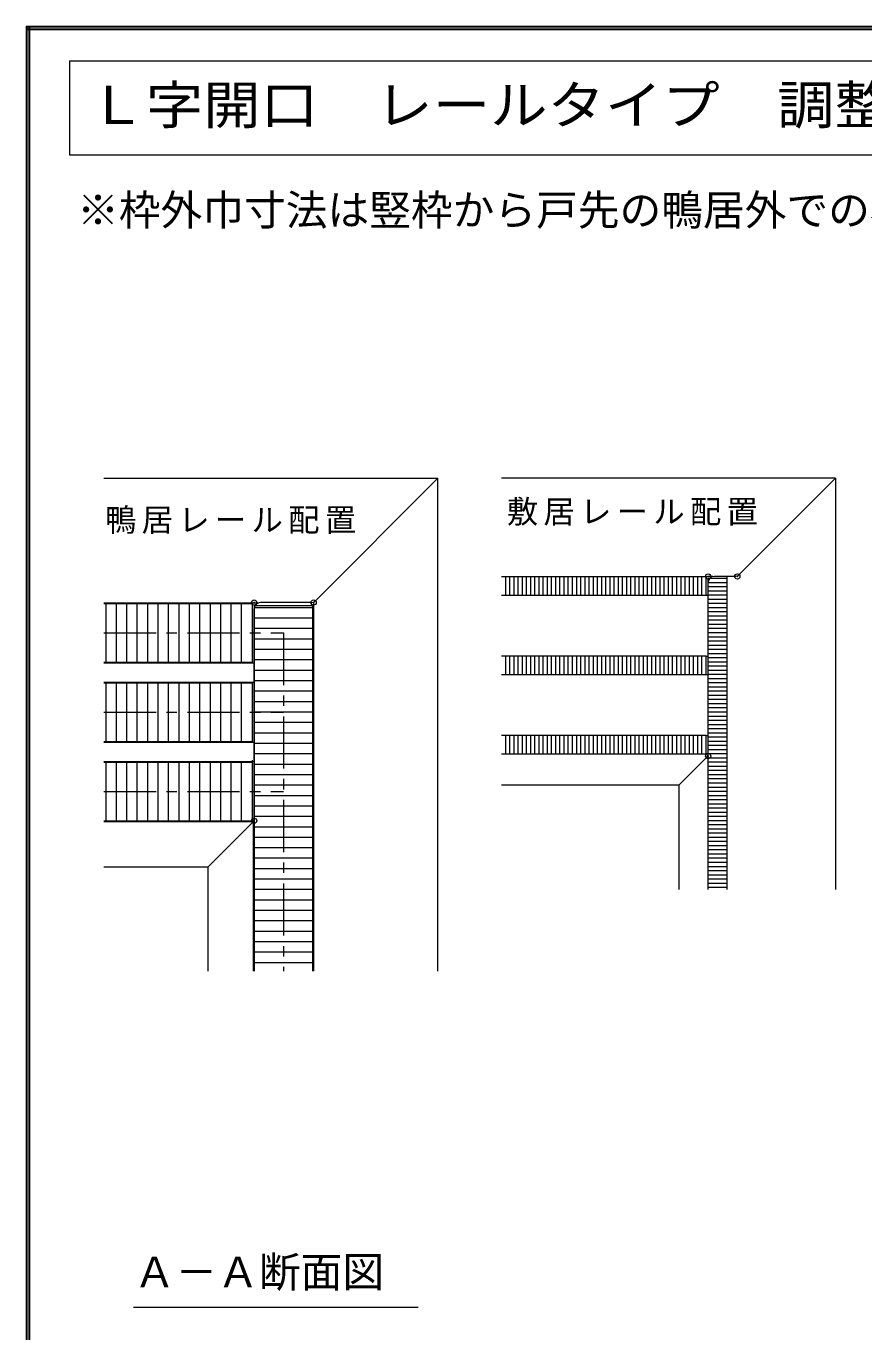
# Model space of a CAD drawing. Units: millimetres at full size, sheet at 1:5; details may follow other scales. Extents: x -957 to 993, y -689 to 708.
# Drawn here: x -957 to -556, y 82 to 708 of the extents above; entities that cross this region are included whole.
import ezdxf
from ezdxf.enums import TextEntityAlignment as Align

# ---------------------------------------------------------------- set-up
doc = ezdxf.new("R2010")
doc.units = ezdxf.units.MM
doc.header["$LTSCALE"] = 5
doc.header["$PDMODE"] = 32
doc.header["$PDSIZE"] = 2.5
doc.linetypes.add('CHAIN1', pattern=[8, 5, -1, 1, -1])
for name, color, linetype, lineweight in [('0-A_文字', 7, 'Continuous', 9), ('0-B_寸法', 7, 'Continuous', 9), ('F-1_枠', 6, 'Continuous', 9)]:
    doc.layers.add(name, color=color, linetype=linetype, lineweight=lineweight)
doc.styles.add('ＭＳ ゴシック', font='')
doc.styles.get('ＭＳ ゴシック').set_extended_font_data('MS Gothic')

msp = doc.modelspace()

# ---------------------------------------------------------------- linework, layer by layer
at = {"layer": '0-B_寸法'}
for p, q in [((-936.448, 690.897), (-936.448, 645.897)), ((-936.448, 645.897), (-123.751, 645.897)), ((-919.914, 491.028), (-759.914, 491.028)), ((-818.535, 432.407), (-759.914, 491.028)), ((-759.914, 255.028), (-759.914, 491.028)), ((-569.35, 491.028), (-729.35, 491.028)), ((-615.471, 444.907), (-569.35, 491.028)), ((-569.35, 491.028), (-569.35, 294.028)), ((-729.35, 444.028), (-631.35, 444.028)), ((-727.35, 435.028), (-727.35, 444.028)), ((-725.35, 435.028), (-725.35, 444.028)), ((-723.35, 435.028), (-723.35, 444.028)), ((-721.35, 435.028), (-721.35, 444.028)), ((-719.35, 435.028), (-719.35, 444.028)), ((-717.35, 435.028), (-717.35, 444.028)), ((-715.35, 435.028), (-715.35, 444.028)), ((-713.35, 435.028), (-713.35, 444.028)), ((-711.35, 435.028), (-711.35, 444.028)), ((-709.35, 435.028), (-709.35, 444.028)), ((-707.35, 435.028), (-707.35, 444.028)), ((-705.35, 435.028), (-705.35, 444.028)), ((-703.35, 435.028), (-703.35, 444.028)), ((-701.35, 435.028), (-701.35, 444.028)), ((-699.35, 435.028), (-699.35, 444.028)), ((-697.35, 435.028), (-697.35, 444.028)), ((-695.35, 435.028), (-695.35, 444.028)), ((-693.35, 435.028), (-693.35, 444.028)), ((-691.35, 435.028), (-691.35, 444.028)), ((-689.35, 435.028), (-689.35, 444.028)), ((-687.35, 435.028), (-687.35, 444.028)), ((-685.35, 435.028), (-685.35, 444.028)), ((-683.35, 435.028), (-683.35, 444.028)), ((-681.35, 435.028), (-681.35, 444.028)), ((-679.35, 435.028), (-679.35, 444.028)), ((-677.35, 435.028), (-677.35, 444.028)), ((-675.35, 435.028), (-675.35, 444.028)), ((-673.35, 435.028), (-673.35, 444.028)), ((-671.35, 435.028), (-671.35, 444.028)), ((-669.35, 435.028), (-669.35, 444.028)), ((-667.35, 435.028), (-667.35, 444.028)), ((-665.35, 435.028), (-665.35, 444.028)), ((-663.35, 435.028), (-663.35, 444.028)), ((-661.35, 435.028), (-661.35, 444.028)), ((-659.35, 435.028), (-659.35, 444.028)), ((-657.35, 435.028), (-657.35, 444.028)), ((-655.35, 435.028), (-655.35, 444.028)), ((-653.35, 435.028), (-653.35, 444.028)), ((-651.35, 435.028), (-651.35, 444.028)), ((-649.35, 435.028), (-649.35, 444.028)), ((-647.35, 435.028), (-647.35, 444.028)), ((-645.35, 435.028), (-645.35, 444.028)), ((-643.35, 435.028), (-643.35, 444.028)), ((-641.35, 435.028), (-641.35, 444.028)), ((-639.35, 435.028), (-639.35, 444.028)), ((-637.35, 435.028), (-637.35, 444.028)), ((-635.35, 435.028), (-635.35, 444.028)), ((-633.35, 435.028), (-633.35, 444.028)), ((-631.35, 435.028), (-631.35, 444.028)), ((-617.592, 444.028), (-627.35, 444.028)), ((-621.45, 444.028), (-621.45, 443.028)), ((-631.35, 443.928), (-630.25, 443.928)), ((-621.35, 443.028), (-630.35, 443.028)), ((-630.35, 294.028), (-630.35, 443.028)), ((-621.35, 441.028), (-630.35, 441.028)), ((-621.35, 439.028), (-630.35, 439.028)), ((-628.118, 443.928), (-630.25, 443.928)), ((-621.35, 443.028), (-621.35, 294.028)), ((-820.657, 431.528), (-844.914, 431.528)), ((-819.514, 431.754), (-819.514, 255.028)), ((-729.35, 435.028), (-631.35, 435.028)), ((-631.35, 435.128), (-630.35, 435.128)), ((-621.35, 437.028), (-630.35, 437.028)), ((-621.35, 435.028), (-630.35, 435.028)), ((-621.35, 433.028), (-630.35, 433.028)), ((-919.914, 431.428), (-845.682, 431.428)), ((-919.914, 431.028), (-848.914, 431.028)), ((-918.914, 403.028), (-918.914, 431.028)), ((-913.914, 403.028), (-913.914, 431.028)), ((-908.914, 403.028), (-908.914, 431.028)), ((-903.914, 403.028), (-903.914, 431.028)), ((-898.914, 403.028), (-898.914, 431.028)), ((-893.914, 403.028), (-893.914, 431.028)), ((-888.914, 403.028), (-888.914, 431.028)), ((-883.914, 403.028), (-883.914, 431.028)), ((-878.914, 403.028), (-878.914, 431.028)), ((-873.914, 403.028), (-873.914, 431.028)), ((-868.914, 403.028), (-868.914, 431.028)), ((-863.914, 403.028), (-863.914, 431.028)), ((-858.914, 403.028), (-858.914, 431.028)), ((-853.914, 403.028), (-853.914, 431.028)), ((-848.914, 431.028), (-848.914, 403.028)), ((-819.914, 430.028), (-847.914, 430.028)), ((-847.914, 430.028), (-847.914, 255.028)), ((-819.914, 429.028), (-847.914, 429.028)), ((-847.914, 328.271), (-847.914, 428.528)), ((-819.914, 430.028), (-819.914, 255.028)), ((-621.35, 431.028), (-630.35, 431.028)), ((-621.35, 429.028), (-630.35, 429.028)), ((-621.35, 427.028), (-630.35, 427.028)), ((-819.914, 424.028), (-847.914, 424.028)), ((-819.914, 419.028), (-847.914, 419.028)), ((-621.35, 425.028), (-630.35, 425.028)), ((-621.35, 423.028), (-630.35, 423.028)), ((-621.35, 421.028), (-630.35, 421.028)), ((-621.35, 419.028), (-630.35, 419.028)), ((-819.914, 414.028), (-847.914, 414.028)), ((-621.35, 417.028), (-630.35, 417.028)), ((-621.35, 415.028), (-630.35, 415.028)), ((-621.35, 413.028), (-630.35, 413.028)), ((-819.914, 409.028), (-847.914, 409.028)), ((-621.35, 411.028), (-630.35, 411.028)), ((-621.35, 409.028), (-630.35, 409.028)), ((-621.35, 407.028), (-630.35, 407.028)), ((-919.914, 403.028), (-848.914, 403.028)), ((-919.914, 402.628), (-847.914, 402.628)), ((-819.914, 404.028), (-847.914, 404.028)), ((-729.35, 406.028), (-631.35, 406.028)), ((-727.35, 397.028), (-727.35, 406.028)), ((-725.35, 397.028), (-725.35, 406.028)), ((-723.35, 397.028), (-723.35, 406.028)), ((-721.35, 397.028), (-721.35, 406.028)), ((-719.35, 397.028), (-719.35, 406.028)), ((-717.35, 397.028), (-717.35, 406.028)), ((-715.35, 397.028), (-715.35, 406.028)), ((-713.35, 397.028), (-713.35, 406.028)), ((-711.35, 397.028), (-711.35, 406.028)), ((-709.35, 397.028), (-709.35, 406.028)), ((-707.35, 397.028), (-707.35, 406.028)), ((-705.35, 397.028), (-705.35, 406.028)), ((-703.35, 397.028), (-703.35, 406.028)), ((-701.35, 397.028), (-701.35, 406.028)), ((-699.35, 397.028), (-699.35, 406.028)), ((-697.35, 397.028), (-697.35, 406.028)), ((-695.35, 397.028), (-695.35, 406.028)), ((-693.35, 397.028), (-693.35, 406.028)), ((-691.35, 397.028), (-691.35, 406.028)), ((-689.35, 397.028), (-689.35, 406.028)), ((-687.35, 397.028), (-687.35, 406.028)), ((-685.35, 397.028), (-685.35, 406.028)), ((-683.35, 397.028), (-683.35, 406.028)), ((-681.35, 397.028), (-681.35, 406.028)), ((-679.35, 397.028), (-679.35, 406.028)), ((-677.35, 397.028), (-677.35, 406.028)), ((-675.35, 397.028), (-675.35, 406.028)), ((-673.35, 397.028), (-673.35, 406.028)), ((-671.35, 397.028), (-671.35, 406.028)), ((-669.35, 397.028), (-669.35, 406.028)), ((-667.35, 397.028), (-667.35, 406.028)), ((-665.35, 397.028), (-665.35, 406.028)), ((-663.35, 397.028), (-663.35, 406.028)), ((-661.35, 397.028), (-661.35, 406.028)), ((-659.35, 397.028), (-659.35, 406.028)), ((-657.35, 397.028), (-657.35, 406.028)), ((-655.35, 397.028), (-655.35, 406.028)), ((-653.35, 397.028), (-653.35, 406.028)), ((-651.35, 397.028), (-651.35, 406.028)), ((-649.35, 397.028), (-649.35, 406.028)), ((-647.35, 397.028), (-647.35, 406.028)), ((-645.35, 397.028), (-645.35, 406.028)), ((-643.35, 397.028), (-643.35, 406.028)), ((-641.35, 397.028), (-641.35, 406.028)), ((-639.35, 397.028), (-639.35, 406.028)), ((-637.35, 397.028), (-637.35, 406.028)), ((-635.35, 397.028), (-635.35, 406.028)), ((-633.35, 397.028), (-633.35, 406.028)), ((-631.35, 397.028), (-631.35, 406.028)), ((-631.35, 405.928), (-630.35, 405.928)), ((-621.35, 405.028), (-630.35, 405.028)), ((-621.35, 403.028), (-630.35, 403.028)), ((-621.35, 401.028), (-630.35, 401.028)), ((-819.914, 399.028), (-847.914, 399.028)), ((-819.914, 394.028), (-847.914, 394.028)), ((-729.35, 397.028), (-631.35, 397.028)), ((-631.35, 397.128), (-630.35, 397.128)), ((-621.35, 399.028), (-630.35, 399.028)), ((-621.35, 397.028), (-630.35, 397.028)), ((-621.35, 395.028), (-630.35, 395.028)), ((-919.914, 393.428), (-847.914, 393.428)), ((-919.914, 393.028), (-848.914, 393.028)), ((-918.914, 365.028), (-918.914, 393.028)), ((-913.914, 365.028), (-913.914, 393.028)), ((-908.914, 365.028), (-908.914, 393.028)), ((-903.914, 365.028), (-903.914, 393.028)), ((-898.914, 365.028), (-898.914, 393.028)), ((-893.914, 365.028), (-893.914, 393.028)), ((-888.914, 365.028), (-888.914, 393.028)), ((-883.914, 365.028), (-883.914, 393.028)), ((-878.914, 365.028), (-878.914, 393.028)), ((-873.914, 365.028), (-873.914, 393.028)), ((-868.914, 365.028), (-868.914, 393.028)), ((-863.914, 365.028), (-863.914, 393.028)), ((-858.914, 365.028), (-858.914, 393.028)), ((-853.914, 365.028), (-853.914, 393.028)), ((-848.914, 393.028), (-848.914, 365.028)), ((-819.914, 389.028), (-847.914, 389.028)), ((-621.35, 393.028), (-630.35, 393.028)), ((-621.35, 391.028), (-630.35, 391.028)), ((-621.35, 389.028), (-630.35, 389.028)), ((-819.914, 384.028), (-847.914, 384.028)), ((-621.35, 387.028), (-630.35, 387.028)), ((-621.35, 385.028), (-630.35, 385.028)), ((-621.35, 383.028), (-630.35, 383.028)), ((-819.914, 379.028), (-847.914, 379.028)), ((-621.35, 381.028), (-630.35, 381.028)), ((-621.35, 379.028), (-630.35, 379.028)), ((-621.35, 377.028), (-630.35, 377.028)), ((-819.914, 374.028), (-847.914, 374.028)), ((-819.914, 369.028), (-847.914, 369.028)), ((-621.35, 375.028), (-630.35, 375.028)), ((-621.35, 373.028), (-630.35, 373.028)), ((-621.35, 371.028), (-630.35, 371.028)), ((-621.35, 369.028), (-630.35, 369.028)), ((-919.914, 365.028), (-848.914, 365.028)), ((-919.914, 364.628), (-847.914, 364.628)), ((-819.914, 364.028), (-847.914, 364.028)), ((-729.35, 368.028), (-631.35, 368.028)), ((-727.35, 359.028), (-727.35, 368.028)), ((-725.35, 359.028), (-725.35, 368.028)), ((-723.35, 359.028), (-723.35, 368.028)), ((-721.35, 359.028), (-721.35, 368.028)), ((-719.35, 359.028), (-719.35, 368.028)), ((-717.35, 359.028), (-717.35, 368.028)), ((-715.35, 359.028), (-715.35, 368.028)), ((-713.35, 359.028), (-713.35, 368.028)), ((-711.35, 359.028), (-711.35, 368.028)), ((-709.35, 359.028), (-709.35, 368.028)), ((-707.35, 359.028), (-707.35, 368.028)), ((-705.35, 359.028), (-705.35, 368.028)), ((-703.35, 359.028), (-703.35, 368.028)), ((-701.35, 359.028), (-701.35, 368.028)), ((-699.35, 359.028), (-699.35, 368.028)), ((-697.35, 359.028), (-697.35, 368.028)), ((-695.35, 359.028), (-695.35, 368.028)), ((-693.35, 359.028), (-693.35, 368.028)), ((-691.35, 359.028), (-691.35, 368.028)), ((-689.35, 359.028), (-689.35, 368.028)), ((-687.35, 359.028), (-687.35, 368.028)), ((-685.35, 359.028), (-685.35, 368.028)), ((-683.35, 359.028), (-683.35, 368.028)), ((-681.35, 359.028), (-681.35, 368.028)), ((-679.35, 359.028), (-679.35, 368.028)), ((-677.35, 359.028), (-677.35, 368.028)), ((-675.35, 359.028), (-675.35, 368.028)), ((-673.35, 359.028), (-673.35, 368.028)), ((-671.35, 359.028), (-671.35, 368.028)), ((-669.35, 359.028), (-669.35, 368.028)), ((-667.35, 359.028), (-667.35, 368.028)), ((-665.35, 359.028), (-665.35, 368.028)), ((-663.35, 359.028), (-663.35, 368.028)), ((-661.35, 359.028), (-661.35, 368.028)), ((-659.35, 359.028), (-659.35, 368.028)), ((-657.35, 359.028), (-657.35, 368.028)), ((-655.35, 359.028), (-655.35, 368.028)), ((-653.35, 359.028), (-653.35, 368.028)), ((-651.35, 359.028), (-651.35, 368.028)), ((-649.35, 359.028), (-649.35, 368.028)), ((-647.35, 359.028), (-647.35, 368.028)), ((-645.35, 359.028), (-645.35, 368.028)), ((-643.35, 359.028), (-643.35, 368.028)), ((-641.35, 359.028), (-641.35, 368.028)), ((-639.35, 359.028), (-639.35, 368.028)), ((-637.35, 359.028), (-637.35, 368.028)), ((-635.35, 359.028), (-635.35, 368.028)), ((-633.35, 359.028), (-633.35, 368.028)), ((-631.35, 359.028), (-631.35, 368.028)), ((-631.35, 367.928), (-630.35, 367.928)), ((-621.35, 367.028), (-630.35, 367.028)), ((-621.35, 365.028), (-630.35, 365.028)), ((-621.35, 363.028), (-630.35, 363.028)), ((-819.914, 359.028), (-847.914, 359.028)), ((-729.35, 359.028), (-631.35, 359.028)), ((-631.228, 357.149), (-644.35, 344.028)), ((-631.35, 359.128), (-630.353, 359.128)), ((-621.35, 361.028), (-630.35, 361.028)), ((-621.35, 359.028), (-630.35, 359.028)), ((-621.35, 357.028), (-630.35, 357.028)), ((-919.914, 355.428), (-847.914, 355.428)), ((-919.914, 355.028), (-848.914, 355.028)), ((-918.914, 327.028), (-918.914, 355.028)), ((-913.914, 327.028), (-913.914, 355.028)), ((-908.914, 327.028), (-908.914, 355.028)), ((-903.914, 327.028), (-903.914, 355.028)), ((-898.914, 327.028), (-898.914, 355.028)), ((-893.914, 327.028), (-893.914, 355.028)), ((-888.914, 327.028), (-888.914, 355.028)), ((-883.914, 327.028), (-883.914, 355.028)), ((-878.914, 327.028), (-878.914, 355.028)), ((-873.914, 327.028), (-873.914, 355.028)), ((-868.914, 327.028), (-868.914, 355.028)), ((-863.914, 327.028), (-863.914, 355.028)), ((-858.914, 327.028), (-858.914, 355.028)), ((-853.914, 327.028), (-853.914, 355.028)), ((-848.914, 356.028), (-848.914, 326.028)), ((-848.914, 355.028), (-848.914, 327.028)), ((-819.914, 354.028), (-847.914, 354.028)), ((-621.35, 355.028), (-630.35, 355.028)), ((-621.35, 353.028), (-630.35, 353.028)), ((-621.35, 351.028), (-630.35, 351.028)), ((-819.914, 349.028), (-847.914, 349.028)), ((-819.914, 344.028), (-847.914, 344.028)), ((-644.35, 344.028), (-729.35, 344.028)), ((-644.35, 344.028), (-644.35, 294.028)), ((-621.35, 349.028), (-630.35, 349.028)), ((-621.35, 347.028), (-630.35, 347.028)), ((-621.35, 345.028), (-630.35, 345.028)), ((-819.914, 339.028), (-847.914, 339.028)), ((-621.35, 343.028), (-630.35, 343.028)), ((-621.35, 341.028), (-630.35, 341.028)), ((-621.35, 339.028), (-630.35, 339.028)), ((-819.914, 334.028), (-847.914, 334.028)), ((-621.35, 337.028), (-630.35, 337.028)), ((-621.35, 335.028), (-630.35, 335.028)), ((-621.35, 333.028), (-630.35, 333.028)), ((-919.914, 327.028), (-848.914, 327.028)), ((-919.914, 326.628), (-848.404, 326.628)), ((-848.793, 326.149), (-869.914, 305.028)), ((-848.314, 326.774), (-848.314, 255.028)), ((-819.914, 329.028), (-847.914, 329.028)), ((-621.35, 331.028), (-630.35, 331.028)), ((-621.35, 329.028), (-630.35, 329.028)), ((-621.35, 327.028), (-630.35, 327.028)), ((-819.914, 324.028), (-847.914, 324.028)), ((-819.914, 319.028), (-847.914, 319.028)), ((-621.35, 325.028), (-630.35, 325.028)), ((-621.35, 323.028), (-630.35, 323.028)), ((-621.35, 321.028), (-630.35, 321.028)), ((-621.35, 319.028), (-630.35, 319.028)), ((-819.914, 314.028), (-847.914, 314.028)), ((-621.35, 317.028), (-630.35, 317.028)), ((-621.35, 315.028), (-630.35, 315.028)), ((-621.35, 313.028), (-630.35, 313.028)), ((-819.914, 309.028), (-847.914, 309.028)), ((-621.35, 311.028), (-630.35, 311.028)), ((-621.35, 309.028), (-630.35, 309.028)), ((-621.35, 307.028), (-630.35, 307.028)), ((-919.914, 305.028), (-869.914, 305.028)), ((-869.914, 255.028), (-869.914, 305.028)), ((-819.914, 304.028), (-847.914, 304.028)), ((-621.35, 305.028), (-630.35, 305.028)), ((-621.35, 303.028), (-630.35, 303.028)), ((-621.35, 301.028), (-630.35, 301.028)), ((-819.914, 299.028), (-847.914, 299.028)), ((-819.914, 294.028), (-847.914, 294.028)), ((-621.35, 299.028), (-630.35, 299.028)), ((-621.35, 297.028), (-630.35, 297.028)), ((-621.35, 295.028), (-630.35, 295.028)), ((-819.914, 289.028), (-847.914, 289.028)), ((-819.914, 284.028), (-847.914, 284.028)), ((-819.914, 279.028), (-847.914, 279.028)), ((-819.914, 274.028), (-847.914, 274.028)), ((-819.914, 269.028), (-847.914, 269.028)), ((-819.914, 264.028), (-847.914, 264.028)), ((-819.914, 259.028), (-847.914, 259.028)), ((-769.389, 93.893), (-905.816, 93.893))]:
    msp.add_line(p, q, dxfattribs=at)
at = {"layer": '0-B_寸法', "linetype": 'CHAIN1'}
for p, q in [((-919.914, 379.028), (-833.914, 379.028)), ((-919.914, 341.028), (-833.914, 341.028))]:
    msp.add_line(p, q, dxfattribs=at)
at = {"layer": '0-B_寸法'}
msp.add_lwpolyline([(-936.448, 690.897), (-123.751, 690.897), (-123.751, 645.897)], dxfattribs=at)
at = {"layer": '0-B_寸法', "linetype": 'CHAIN1'}
msp.add_lwpolyline([(-919.914, 417.028), (-833.914, 417.028), (-833.914, 255.028)], dxfattribs=at)
at = {"layer": '0-B_寸法'}
for centre, start, end in [((-627.35, 441.028), 90, 180), ((-617.592, 447.028), 270, 315), ((-844.914, 428.528), 90, 180), ((-820.657, 434.528), 270, 315), ((-633.35, 359.271), 315, 0), ((-850.914, 328.271), 315, 0)]:
    msp.add_arc(centre, 3, start, end, dxfattribs=at)
for p in [(-630.35, 444.028), (-616.35, 444.028), (-847.914, 431.528), (-819.414, 431.528), (-630.35, 358.028), (-847.914, 327.028)]:
    msp.add_point(p, dxfattribs=at)
at = {"layer": 'F-1_枠'}
for p, q in [((-957.218, 707.602), (-957.218, -689.065)), ((-957.218, 707.602), (992.782, 707.602)), ((-957.218, 706.769), (992.782, 706.769)), ((-956.385, 707.602), (-956.385, -689.065)), ((-955.551, 707.602), (-955.551, -689.065)), ((-957.218, 705.935), (992.782, 705.935))]:
    msp.add_line(p, q, dxfattribs=at)

# ---------------------------------------------------------------- texts
at = {"layer": '0-A_文字', "style": 'ＭＳ ゴシック'}
msp.add_text('※枠外巾寸法は竪枠から戸先の鴨居外での表示となっています。', height=14.66, dxfattribs=at).set_placement((-932.755, 607.806), align=Align.BOTTOM_LEFT)
at = {"layer": '0-B_寸法', "style": 'ＭＳ ゴシック', "width": 1.1}
msp.add_text('Ｌ字開口\u3000レールタイプ\u3000調整枠【L】３枚引込戸＋【R】片引戸', height=18.33, dxfattribs=at).set_placement((-927.321, 655.158), align=Align.BOTTOM_LEFT)
at = {"layer": '0-B_寸法', "style": 'ＭＳ ゴシック'}
msp.add_text('Ａ－Ａ断面図', height=14.66, dxfattribs=at).set_placement((-905.623, 99.216), align=Align.BOTTOM_LEFT)
at = {"layer": '0-B_寸法', "char_height": 11, "attachment_point": 7, "style": 'ＭＳ ゴシック'}
for s, insert in [('\\T1.17;敷居レール配置', (-726.81, 468.353)), ('\\T1.17;鴨居レール配置', (-919.372, 464.418))]:
    msp.add_mtext(s, dxfattribs=dict(at, insert=insert))

doc.saveas('drawing.dxf')
